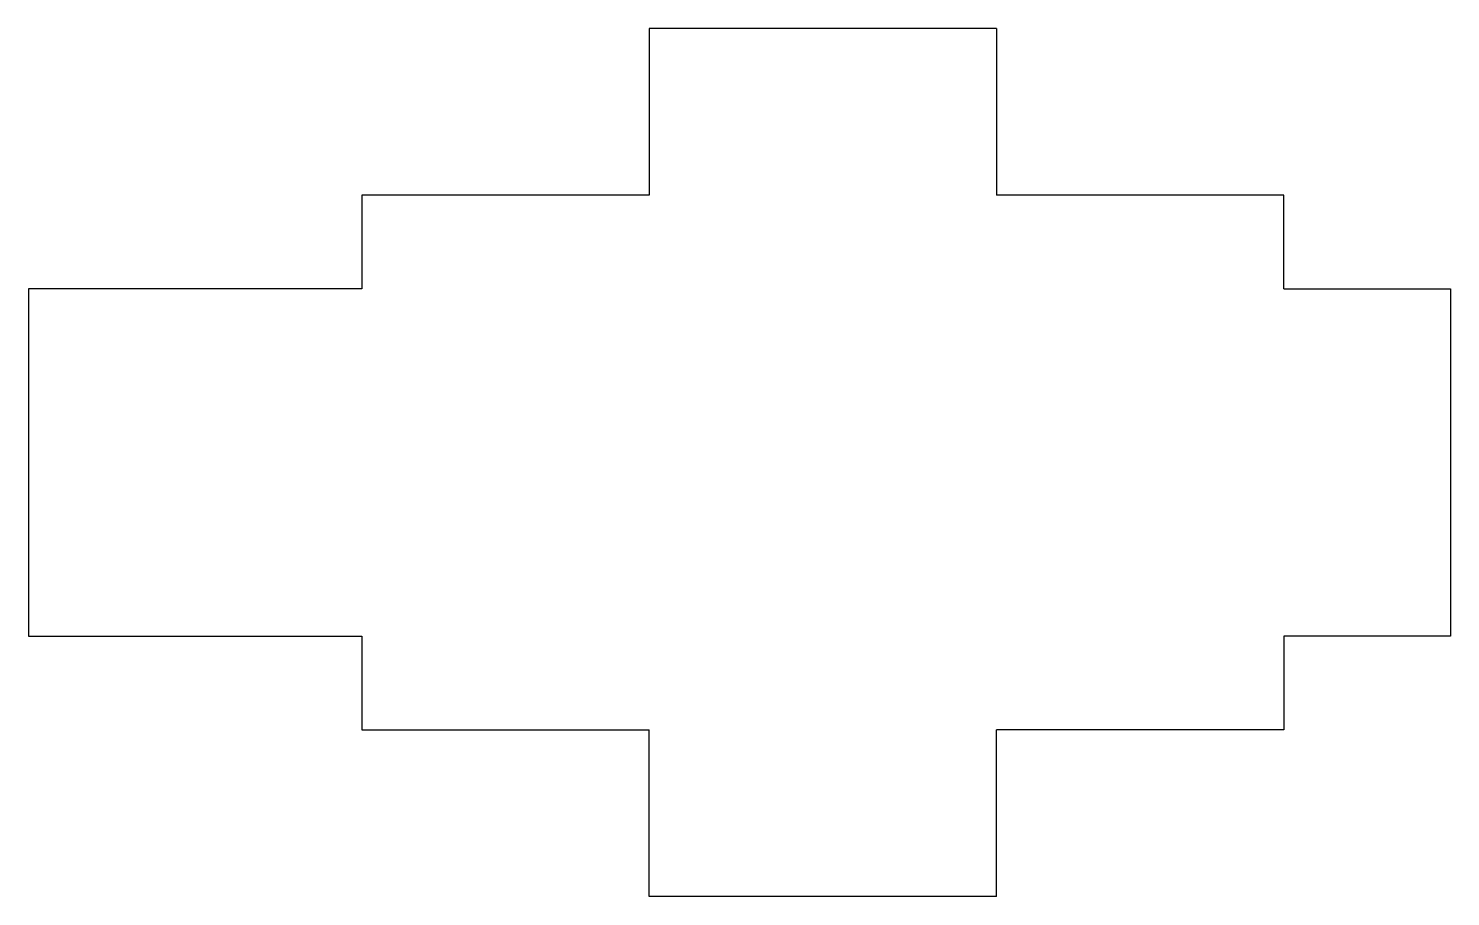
# Model space of a CAD drawing. Header units: millimetres. Extents: x -74.5 to -33.5, y -12.5 to 12.5.
import ezdxf

# ---------------------------------------------------------------- set-up
doc = ezdxf.new("R2010")
doc.units = ezdxf.units.MM
doc.layers.get('0').update_dxf_attribs({"linetype": 'CONTINUOUS'})

msp = doc.modelspace()

# ---------------------------------------------------------------- linework, layer by layer
for p, q in [((-46.6, 12.5), (-56.6, 12.5)), ((-56.6, 12.5), (-56.6, 7.7)), ((-46.6, 12.5), (-46.6, 7.7)), ((-56.6, 7.7), (-64.875, 7.7)), ((-64.875, 7.7), (-64.875, 5)), ((-38.325, 7.7), (-46.6, 7.7)), ((-38.325, 5), (-38.325, 7.7)), ((-64.875, 5), (-74.475, 5)), ((-74.475, 5), (-74.475, -5)), ((-38.325, 5), (-33.525, 5)), ((-33.525, 5), (-33.525, -5)), ((-74.475, -5), (-64.875, -5)), ((-64.875, -5), (-64.875, -7.7)), ((-33.525, -5), (-38.325, -5)), ((-38.325, -5), (-38.325, -7.7)), ((-64.875, -7.7), (-56.6, -7.7)), ((-56.6, -12.5), (-56.6, -7.7)), ((-38.325, -7.7), (-46.6, -7.7)), ((-46.6, -12.5), (-46.6, -7.7)), ((-46.6, -12.5), (-56.6, -12.5))]:
    msp.add_line(p, q)

doc.saveas('drawing.dxf')
